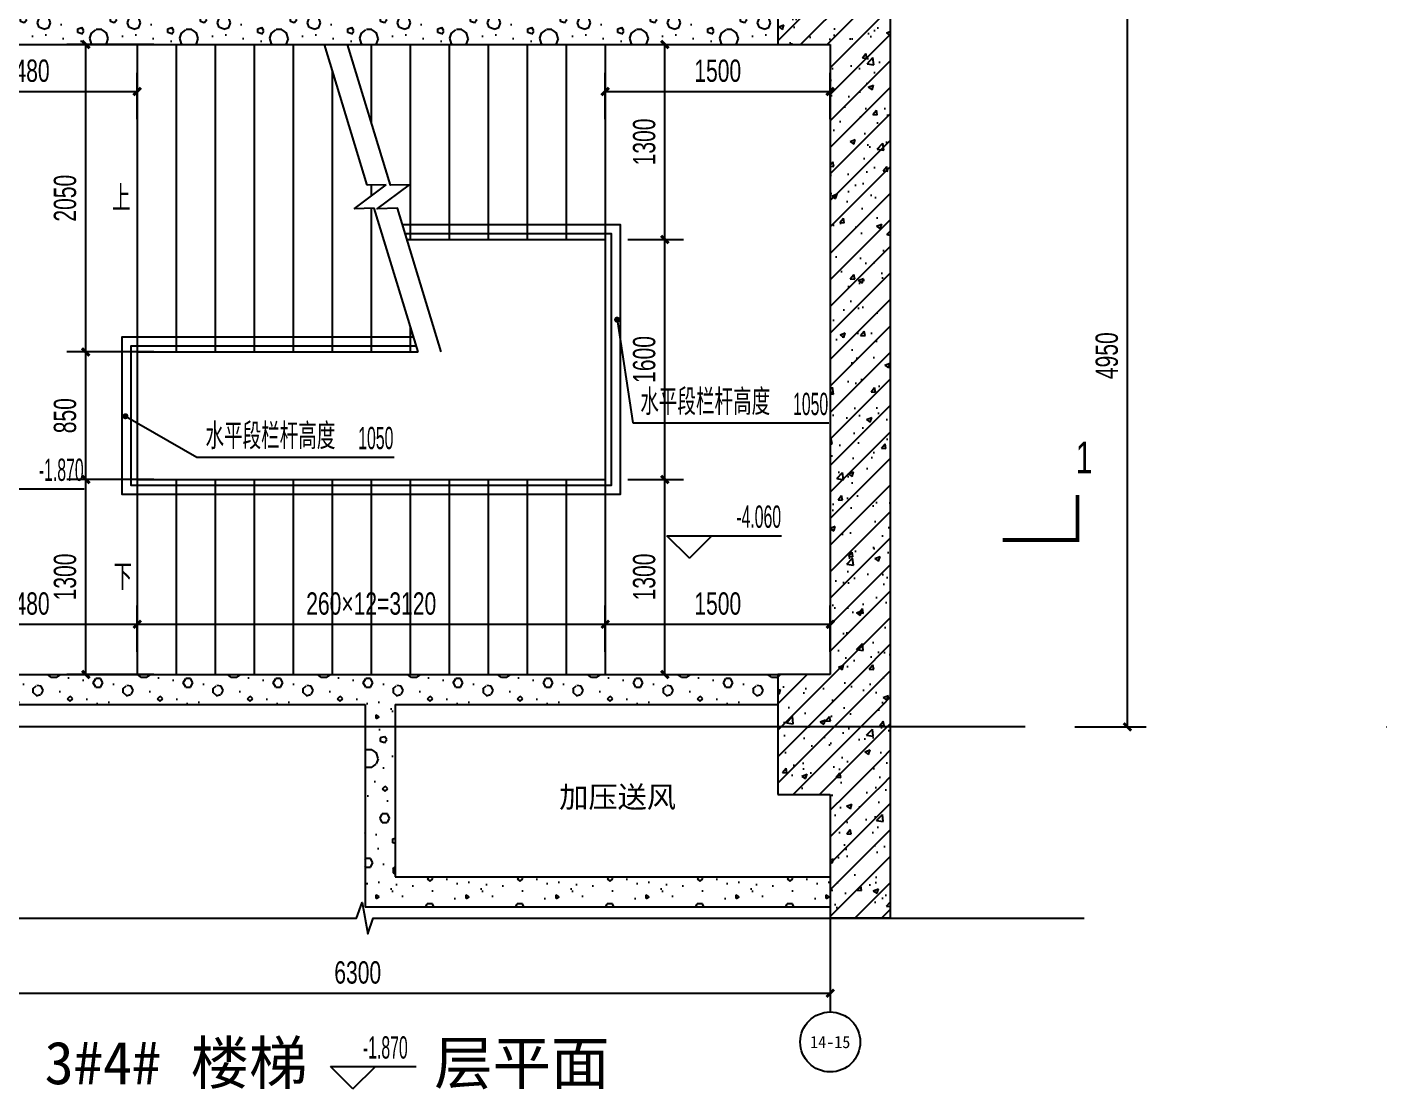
# Model space of a CAD drawing. Extents: x -26219 to 315419, y -160410 to -120810.
# Drawn here: x 83359 to 92372, y -140852 to -133753 of the extents above; entities that cross this region are included whole.
import ezdxf
from ezdxf.enums import TextEntityAlignment as Align
from ezdxf.xclip import XClip

# ---------------------------------------------------------------- set-up
doc = ezdxf.new("R2010")
doc.units = 0
doc.header["$LTSCALE"] = 1000
doc.header["$MEASUREMENT"] = 0
doc.header["$XCLIPFRAME"] = 0
doc.linetypes.add('104-14# 核心筒$2$DOTE', pattern=[2.42, 2, -0.2, 0.02, -0.2])
for name, color, linetype in [('01-标注_尺寸', 124, 'Continuous'), ('01-标注_标高', 200, 'Continuous'), ('01-标注_符号', 200, 'Continuous'), ('01-标注_轴线坐标', 132, 'Continuous'), ('02-TEXT_标注', 130, 'Continuous'), ('02-TEXT_轴号', 7, 'Continuous'), ('05-填充_天正', 26, 'Continuous'), ('104-13#14# B1核心筒$0$A-E_栏杆', 232, 'Continuous'), ('104-13#14# B1核心筒$0$A-E_电梯', 171, 'Continuous'), ('104-14# 核心筒$0$A-C_玻璃幕墙', 140, 'Continuous'), ('104-14# 核心筒$2$A_AXIS-轴线', 36, '104-14# 核心筒$2$DOTE'), ('A-E_楼梯', 171, 'Continuous'), ('A_AXIS-轴线', 36, 'Continuous'), ('A_STR-砌块墙', 121, 'Continuous'), ('A_STR-砼墙', 51, 'Continuous'), ('A_STR-砼柱', 51, 'Continuous'), ('建-标注-文本', 254, 'Continuous')]:
    doc.layers.add(name, color=color, linetype=linetype)
doc.styles.add('_TCH_AXIS', font='STXIHEI_0.TTF', dxfattribs={"width": 0.75, "height": 750})
doc.styles.add('_TCH_DIM', font='ros.shx', dxfattribs={"width": 0.75, "bigfont": 'jd.shx'})
doc.styles.add('_TCH_DIM_T3', font='ros.shx', dxfattribs={"width": 0.705882, "bigfont": 'jd.shx'})
doc.styles.add('_TCH_LABEL', font='ros.shx', dxfattribs={"bigfont": 'jd.shx'})
doc.styles.get("Standard").update_dxf_attribs({"font": 'STXIHEI_0.TTF'})
doc.dimstyles.new('_TCH_ARCH&&50', dxfattribs={"dimtxt": 148.75, "dimasz": 50, "dimexe": 125, "dimexo": 150, "dimgap": 63.125, "dimtad": 1, "dimdec": 0, "dimzin": 0, "dimdsep": 46, "dimtxsty": '_TCH_DIM_T3', "dimblk": 'ARCHTICK', "dimcen": 0.09, "dimclrt": 7, "dimazin": 2, "dimtfac": 1, "dimtdec": 0, "dimtix": 1, "dimtmove": 2, "dimatfit": 3, "dimfxl": 0, "dimtolj": 1, "dimtzin": 0, "dimarcsym": 0})
pattern_1 = [(45, (0, 0), (-88.38835, 88.38835), []), (50, (0, 0), (358.6301, -31.37607), [37.5, -412.5]), (355, (0, 0), (-69.3757, 376.0961), [30, -330]), (100.4514, (29.9, -2.6), (289.2547, 344.7198), [31.8701, -350.57106]), (46.1842, (0, 100), (533.6205, -82.7595), [56.25, -618.75]), (96.6356, (44.47, 93.1), (467.3314, 487.059), [47.8051, -525.8565]), (351.1842, (0, 100), (467.331, 487.0593), [45, -495]), (21, (50, 75), (298.4535, -201.30945), [37.5, -412.5]), (326, (50, 75), (121.6577, 362.575), [30, -330]), (71.4514, (74.87, 58.22), (420.1113, 161.26525), [31.8701, -350.57106]), (37.5, (0, 0), (6.07993, 166.44693), [0, -326, 0, -335, 0, -331.25]), (7.5, (0, 0), (131.53477, 197.20586), [0, -191, 0, -318.5, 0, -126.25]), (327.5, (-111.5, 0), (266.91122, -11.27744), [0, -125, 0, -390, 0, -517.5]), (317.5, (-161.5, 0), (291.5931, 50.0525), [0, -162.5, 0, -259, 0, -367.5])]
pattern_2 = [(0, (177, -183), (300, 600), [0, -600]), (0, (-174, -264), (300, 600), [0, -600]), (0, (21, -270), (300, 600), [0, -600]), (0, (234, -93), (300, 600), [0, -600]), (0, (-15, -300), (300, 600), [0, -600]), (0, (294, 285), (300, 600), [0, -600]), (0, (111, 237), (300, 600), [0, -600]), (0, (207, 162), (300, 600), [0, -600]), (0, (-282, 150), (300, 600), [0, -600]), (0, (12, 123), (300, 600), [0, -600]), (0, (-102, -30), (300, 600), [0, -600]), (0, (-96, -255), (300, 600), [0, -600]), (0, (129, -279), (300, 600), [0, -600]), (0, (294, -15), (300, 600), [0, -600]), (0, (-267, -108), (300, 600), [0, -600]), (0, (-216, -6), (300, 600), [0, -600]), (0, (18, -48), (300, 600), [0, -600]), (0, (-66, -135), (300, 600), [0, -600]), (0, (-114, 63), (300, 600), [0, -600]), (0, (-39, 288), (300, 600), [0, -600]), (0, (-243, -234), (300, 600), [0, -600]), (0, (87, 165), (300, 600), [0, -600]), (0, (-192, 174), (300, 600), [0, -600]), (0, (-240, 252), (300, 600), [0, -600]), (130.601294, (257.143, 97.143), (-1499.9999834, 1800.000008), [26.3416, -11037.111]), (18.43495, (214.29, 108.57), (1499.999994, 599.999996), [27.1052, -3767.628]), (90, (214.3, 82.86), (300, 600), [25.7143, -1174.2857]), (161.56505, (240, 74.29), (-1500.00001, 599.999955), [27.1052, -3767.628]), (53.1301, (240, 74.29), (300, 600), [28.5714, -2971.4285]), (135, (262.86, -231.43), (-300.00004, 599.99996), [24.2437, -1672.8126]), (45, (228.57, -231.43), (300, 600), [24.2437, -1672.8126]), (135, (245.71, -248.57), (-300.00004, 599.99996), [24.2437, -1672.8126]), (45, (245.71, -248.57), (300, 600), [24.2437, -1672.8126]), (116.56505, (-25.7, 171.43), (-5e-05, 1200), [31.9438, -638.8765]), (180, (-40, 200), (-300, 600), [34.2857, -565.7142]), (63.43495, (-88.57, 171.43), (3e-06, 1200), [31.9438, -638.8765]), (116.56505, (-74.3, 142.86), (-5e-05, 1200), [31.9438, -638.8765]), (0, (-74.3, 142.86), (300, 600), [34.2857, -565.7142]), (63.43495, (-40, 142.86), (3e-06, 1200), [31.9438, -638.8765]), (107.102728, (200, -31.429), (-899.9999656, 3000.0000048), [38.8613, -16282.9025]), (143.972626, (188.57, 5.714), (-5699.999928, 4199.999995), [38.8613, -8122.02]), (180, (157.14, 28.6), (-300, 600), [37.1429, -562.857]), (36.027373, (88.57, 5.714), (5699.999958, 4199.999955), [38.8613, -8122.02]), (71.56505, (77.14, -28.57), (900.000005, 2999.999995), [36.1403, -3758.5928]), (107.102728, (88.571, -65.714), (-899.9999656, 3000.0000048), [38.8613, -16282.9025]), (143.972626, (120, -88.57), (-5699.999928, 4199.999995), [38.8613, -8122.02]), (0, (120, -88.6), (300, 600), [37.1429, -562.857]), (36.027373, (157.143, -88.57), (5699.999958, 4199.999955), [38.8613, -8122.02]), (71.56505, (188.57, -65.71), (900.000005, 2999.999995), [36.1403, -3758.5928]), (150.25512, (205.714, 248.57), (-900.000002, 599.999993), [23.035, -4814.3196]), (90, (185.7, 237.14), (300, 600), [22.8571, -1177.1427]), (29.74488, (185.714, 237.14), (900, 599.999997), [23.035, -4814.3196]), (116.56505, (65.7, -177.14), (-5e-05, 1200), [31.9438, -638.8765]), (168.690067, (51.43, -148.57), (-2700.000002, 599.999985), [29.1373, -6089.6855]), (41.185925, (0, -162.857), (7499.9999546, 6599.9999423), [30.3718, -12725.802]), (90, (0, -191.43), (300, 600), [28.5714, -1171.4285]), (138.814074, (22.857, -211.429), (-7499.9998667, 6600.000042), [30.3718, -12725.802]), (16.699244, (22.857, -211.429), (9899.9999255, 2999.9999686), [29.8295, -12498.5375]), (60.945396, (51.43, -202.857), (299.999999, 599.9999947), [29.416, -12325.3395]), (109.983106, (-185.714, 74.286), (-1500.0000056, 4199.999989), [33.442, -14012.1975]), (155.556045, (-197.143, 105.714), (-3900.000015, 1799.9999626), [34.523, -14465.1315]), (24.443955, (-260, 105.714), (3900.000002, 1799.9999913), [34.523, -14465.1315]), (70.016893, (-271.429, 74.286), (1500.0000045, 4199.9999896), [33.442, -14012.1975]), (109.983106, (-260, 42.857), (-1500.0000056, 4199.999989), [33.442, -14012.1975]), (160.016893, (-228.57, 31.43), (-1500.000001, 599.999973), [33.442, -6989.3775]), (19.983107, (-228.57, 31.43), (1499.999992, 599.999999), [33.442, -6989.3775]), (70.016893, (-197.143, 42.857), (1500.0000045, 4199.9999896), [33.442, -14012.1975]), (122.005383, (37.14, 20), (-300.00004, 599.99997), [26.9542, -5633.434]), (18.43495, (-2.86, 34.29), (1499.999994, 599.999996), [27.1052, -3767.628]), (90, (-2.86, 8.57), (300, 600), [25.7143, -1174.2857]), (161.56505, (22.86, 0), (-1500.00001, 599.999955), [27.1052, -3767.628]), (54.462322, (22.857, 0), (2099.999997, 2999.9999955), [24.578, -10298.2115]), (116.56505, (-137.14, -125.7), (-5e-05, 1200), [31.9438, -638.8765]), (180, (-151.4, -97.14), (-300, 600), [31.4286, -568.5714]), (59.036243, (-200, -125.714), (300.000001, 599.999997), [33.3197, -6963.822]), (120.963756, (-182.857, -154.286), (-300.000041, 599.999972), [33.3197, -6963.822]), (0, (-182.86, -154.3), (300, 600), [31.4286, -568.5714]), (63.43495, (-151.43, -154.3), (3e-06, 1200), [31.9438, -638.8765])]

# ---------------------------------------------------------------- blocks, each defined once
blk = doc.blocks.new('104-14# 核心筒')
at = {"layer": '104-14# 核心筒$0$A-C_玻璃幕墙'}
blk.add_lwpolyline([(82417.6, 175653.6), (83499.8, 178465.9), (52926.6, 177184.7), (53491, 179839.8), (17309.3, 179208.2), (22065.4, 195794.6), (62738.3, 196820), (62307.5, 195791.2), (92265.6, 197155.1), (99426.9, 222925), (120741.8, 216994.6), (117562.9, 189300.5), (119297.3, 188914.5), (109062.3, 173767.9), (82417.6, 175653.6)], dxfattribs=at)
at = {"layer": '104-14# 核心筒$2$A_AXIS-轴线'}
for p, q in [((115900, 139633.6), (115900, 80554.9)), ((-24839, 11750), (120259.9, 11750)), ((-24839, 7700), (120259.9, 7700))]:
    blk.add_line(p, q, dxfattribs=at)
blk = doc.blocks.new('t8895')
at = {"layer": 'A-E_楼梯'}
for p, q in [((-1717.5, 0), (0, 0)), ((-1560, 0), (-1560, -517.3)), ((-1300, 0), (-1300, -1300)), ((-1040, 0), (-1040, -1300)), ((-780, 0), (-780, -1300)), ((-520, 0), (-520, -1300)), ((-260, 0), (-260, -1300)), ((0, 0), (0, -1300)), ((-1321.8, -1300), (0, -1300))]:
    blk.add_line(p, q, dxfattribs=at)
blk.add_lwpolyline([(-1093.5, -2050), (-1385.1, -1091.9), (-1520, -1096.4), (-1305, -934.8), (-1431.6, -939.1), (-1717.5, 0)], dxfattribs=at)
blk = doc.blocks.new('_ArchTick')
at = {"color": 0, "linetype": 'ByBlock', "const_width": 0.4}
blk.add_lwpolyline([(-0.5, -0.5), (0.5, 0.5)], dxfattribs=at)
blk = doc.blocks.new('*D545')
at = {"layer": '01-标注_尺寸', "color": 0, "lineweight": -2, "transparency": 16777216}
for p, q in [((82413.9, -139843.8), (82413.9, -140318.8)), ((88713.9, -139843.8), (88713.9, -140318.8)), ((82413.9, -140193.8), (88713.9, -140193.8))]:
    blk.add_line(p, q, dxfattribs=at)
at = {"layer": 'Defpoints', "color": 0, "transparency": 16777216}
for p in [(82413.9, -139693.8), (88713.9, -139693.8), (88713.9, -140193.8)]:
    blk.add_point(p, dxfattribs=at)
at = {"layer": '01-标注_尺寸', "color": 0, "lineweight": -2, "transparency": 16777216, "xscale": 50, "yscale": 50, "zscale": 50, "rotation": 180}
blk.add_blockref('_ArchTick', (82413.9, -140193.8), dxfattribs=at)
at = {"layer": '01-标注_尺寸', "color": 0, "lineweight": -2, "transparency": 16777216, "xscale": 50, "yscale": 50, "zscale": 50}
blk.add_blockref('_ArchTick', (88713.9, -140193.8), dxfattribs=at)
at = {"layer": '01-标注_尺寸', "color": 7, "transparency": 16777216, "insert": (85563.9, -140056.3), "char_height": 148.75, "attachment_point": 5, "style": '_TCH_DIM_T3'}
blk.add_mtext('\\A1;6300', dxfattribs=at)
blk = doc.blocks.new('*D551')
at = {"layer": '01-标注_尺寸', "color": 0, "lineweight": -2, "transparency": 16777216}
for p, q in [((90345.3, -133468.8), (90820.3, -133468.8)), ((90695.3, -138418.8), (90695.3, -133468.8)), ((90345.3, -138418.8), (90820.3, -138418.8))]:
    blk.add_line(p, q, dxfattribs=at)
at = {"layer": 'Defpoints', "color": 0, "transparency": 16777216}
for p in [(90195.3, -133468.8), (90695.3, -133468.8), (90195.3, -138418.8)]:
    blk.add_point(p, dxfattribs=at)
at = {"layer": '01-标注_尺寸', "color": 0, "lineweight": -2, "transparency": 16777216, "xscale": 50, "yscale": 50, "zscale": 50}
for p, rotation in [((90695.3, -133468.8), 90), ((90695.3, -138418.8), 270)]:
    blk.add_blockref('_ArchTick', p, dxfattribs=dict(at, rotation=rotation))
at = {"layer": '01-标注_尺寸', "color": 7, "transparency": 16777216, "insert": (90557.8, -135943.8), "char_height": 148.75, "attachment_point": 5, "rotation": 90, "style": '_TCH_DIM_T3'}
blk.add_mtext('\\A1;4950', dxfattribs=at)
blk = doc.blocks.new('*D1240')
at = {"layer": '01-标注_尺寸', "color": 0, "lineweight": -2, "transparency": 16777216}
for p, q in [((82613.9, -137918.8), (82613.9, -137609.3)), ((84093.9, -137918.8), (84093.9, -137609.3)), ((82613.9, -137734.3), (84093.9, -137734.3))]:
    blk.add_line(p, q, dxfattribs=at)
at = {"layer": 'Defpoints', "color": 0, "transparency": 16777216}
for p in [(84093.9, -137734.3), (82613.9, -138068.8), (84093.9, -138068.8)]:
    blk.add_point(p, dxfattribs=at)
at = {"layer": '01-标注_尺寸', "color": 0, "lineweight": -2, "transparency": 16777216, "xscale": 50, "yscale": 50, "zscale": 50, "rotation": 180}
blk.add_blockref('_ArchTick', (82613.9, -137734.3), dxfattribs=at)
at = {"layer": '01-标注_尺寸', "color": 0, "lineweight": -2, "transparency": 16777216, "xscale": 50, "yscale": 50, "zscale": 50}
blk.add_blockref('_ArchTick', (84093.9, -137734.3), dxfattribs=at)
at = {"layer": '01-标注_尺寸', "color": 7, "transparency": 16777216, "insert": (83353.9, -137596.8), "char_height": 148.75, "attachment_point": 5, "style": '_TCH_DIM_T3'}
blk.add_mtext('\\A1;1480', dxfattribs=at)
blk = doc.blocks.new('*D1241')
at = {"layer": '01-标注_尺寸', "color": 0, "lineweight": -2, "transparency": 16777216}
for p, q in [((84093.9, -137918.8), (84093.9, -137609.3)), ((87213.9, -137918.8), (87213.9, -137609.3)), ((84093.9, -137734.3), (87213.9, -137734.3))]:
    blk.add_line(p, q, dxfattribs=at)
at = {"layer": 'Defpoints', "color": 0, "transparency": 16777216}
for p in [(87213.9, -137734.3), (84093.9, -138068.8), (87213.9, -138068.8)]:
    blk.add_point(p, dxfattribs=at)
at = {"layer": '01-标注_尺寸', "color": 0, "lineweight": -2, "transparency": 16777216, "xscale": 50, "yscale": 50, "zscale": 50, "rotation": 180}
blk.add_blockref('_ArchTick', (84093.9, -137734.3), dxfattribs=at)
at = {"layer": '01-标注_尺寸', "color": 0, "lineweight": -2, "transparency": 16777216, "xscale": 50, "yscale": 50, "zscale": 50}
blk.add_blockref('_ArchTick', (87213.9, -137734.3), dxfattribs=at)
at = {"layer": '01-标注_尺寸', "color": 7, "transparency": 16777216, "insert": (85653.9, -137596.8), "char_height": 148.75, "attachment_point": 5, "style": '_TCH_DIM_T3'}
blk.add_mtext('\\A1;260×12=3120', dxfattribs=at)
blk = doc.blocks.new('*D1242')
at = {"layer": '01-标注_尺寸', "color": 0, "lineweight": -2, "transparency": 16777216}
for p, q in [((87213.9, -137918.8), (87213.9, -137609.3)), ((88713.9, -137918.8), (88713.9, -137609.3)), ((87213.9, -137734.3), (88713.9, -137734.3))]:
    blk.add_line(p, q, dxfattribs=at)
at = {"layer": 'Defpoints', "color": 0, "transparency": 16777216}
for p in [(88713.9, -137734.3), (87213.9, -138068.8), (88713.9, -138068.8)]:
    blk.add_point(p, dxfattribs=at)
at = {"layer": '01-标注_尺寸', "color": 0, "lineweight": -2, "transparency": 16777216, "xscale": 50, "yscale": 50, "zscale": 50, "rotation": 180}
blk.add_blockref('_ArchTick', (87213.9, -137734.3), dxfattribs=at)
at = {"layer": '01-标注_尺寸', "color": 0, "lineweight": -2, "transparency": 16777216, "xscale": 50, "yscale": 50, "zscale": 50}
blk.add_blockref('_ArchTick', (88713.9, -137734.3), dxfattribs=at)
at = {"layer": '01-标注_尺寸', "color": 7, "transparency": 16777216, "insert": (87963.9, -137596.8), "char_height": 148.75, "attachment_point": 5, "style": '_TCH_DIM_T3'}
blk.add_mtext('\\A1;1500', dxfattribs=at)
blk = doc.blocks.new('*D1243')
at = {"layer": '01-标注_尺寸', "color": 0, "lineweight": -2, "transparency": 16777216}
for p, q in [((84203.9, -133868.8), (83625.7, -133868.8)), ((83750.7, -135918.8), (83750.7, -133868.8)), ((84203.9, -135918.8), (83625.7, -135918.8))]:
    blk.add_line(p, q, dxfattribs=at)
at = {"layer": 'Defpoints', "color": 0, "transparency": 16777216}
for p in [(83750.7, -133868.8), (84353.9, -133868.8), (84353.9, -135918.8)]:
    blk.add_point(p, dxfattribs=at)
at = {"layer": '01-标注_尺寸', "color": 0, "lineweight": -2, "transparency": 16777216, "xscale": 50, "yscale": 50, "zscale": 50}
for p, rotation in [((83750.7, -133868.8), 90), ((83750.7, -135918.8), 270)]:
    blk.add_blockref('_ArchTick', p, dxfattribs=dict(at, rotation=rotation))
at = {"layer": '01-标注_尺寸', "color": 7, "transparency": 16777216, "insert": (83613.2, -134893.8), "char_height": 148.75, "attachment_point": 5, "rotation": 90, "style": '_TCH_DIM_T3'}
blk.add_mtext('\\A1;2050', dxfattribs=at)
blk = doc.blocks.new('*D1244')
at = {"layer": '01-标注_尺寸', "color": 0, "lineweight": -2, "transparency": 16777216}
for p, q in [((84203.9, -135918.8), (83625.7, -135918.8)), ((83750.7, -136768.8), (83750.7, -135918.8)), ((84203.9, -136768.8), (83625.7, -136768.8))]:
    blk.add_line(p, q, dxfattribs=at)
at = {"layer": 'Defpoints', "color": 0, "transparency": 16777216}
for p in [(83750.7, -135918.8), (84353.9, -135918.8), (84353.9, -136768.8)]:
    blk.add_point(p, dxfattribs=at)
at = {"layer": '01-标注_尺寸', "color": 0, "lineweight": -2, "transparency": 16777216, "xscale": 50, "yscale": 50, "zscale": 50}
for p, rotation in [((83750.7, -135918.8), 90), ((83750.7, -136768.8), 270)]:
    blk.add_blockref('_ArchTick', p, dxfattribs=dict(at, rotation=rotation))
at = {"layer": '01-标注_尺寸', "color": 7, "transparency": 16777216, "insert": (83613.2, -136343.8), "char_height": 148.75, "attachment_point": 5, "rotation": 90, "style": '_TCH_DIM_T3'}
blk.add_mtext('\\A1;850', dxfattribs=at)
blk = doc.blocks.new('*D1245')
at = {"layer": '01-标注_尺寸', "color": 0, "lineweight": -2, "transparency": 16777216}
for p, q in [((84203.9, -136768.8), (83625.7, -136768.8)), ((83750.7, -138068.8), (83750.7, -136768.8)), ((84203.9, -138068.8), (83625.7, -138068.8))]:
    blk.add_line(p, q, dxfattribs=at)
at = {"layer": 'Defpoints', "color": 0, "transparency": 16777216}
for p in [(83750.7, -136768.8), (84353.9, -136768.8), (84353.9, -138068.8)]:
    blk.add_point(p, dxfattribs=at)
at = {"layer": '01-标注_尺寸', "color": 0, "lineweight": -2, "transparency": 16777216, "xscale": 50, "yscale": 50, "zscale": 50}
for p, rotation in [((83750.7, -136768.8), 90), ((83750.7, -138068.8), 270)]:
    blk.add_blockref('_ArchTick', p, dxfattribs=dict(at, rotation=rotation))
at = {"layer": '01-标注_尺寸', "color": 7, "transparency": 16777216, "insert": (83613.2, -137418.8), "char_height": 148.75, "attachment_point": 5, "rotation": 90, "style": '_TCH_DIM_T3'}
blk.add_mtext('\\A1;1300', dxfattribs=at)
blk = doc.blocks.new('*D1246')
at = {"layer": '01-标注_尺寸', "color": 0, "lineweight": -2, "transparency": 16777216}
for p, q in [((87363.9, -136768.8), (87736.5, -136768.8)), ((87611.5, -138068.8), (87611.5, -136768.8)), ((87363.9, -138068.8), (87736.5, -138068.8))]:
    blk.add_line(p, q, dxfattribs=at)
at = {"layer": 'Defpoints', "color": 0, "transparency": 16777216}
for p in [(87213.9, -136768.8), (87611.5, -136768.8), (87213.9, -138068.8)]:
    blk.add_point(p, dxfattribs=at)
at = {"layer": '01-标注_尺寸', "color": 0, "lineweight": -2, "transparency": 16777216, "xscale": 50, "yscale": 50, "zscale": 50}
for p, rotation in [((87611.5, -136768.8), 90), ((87611.5, -138068.8), 270)]:
    blk.add_blockref('_ArchTick', p, dxfattribs=dict(at, rotation=rotation))
at = {"layer": '01-标注_尺寸', "color": 7, "transparency": 16777216, "insert": (87474, -137418.8), "char_height": 148.75, "attachment_point": 5, "rotation": 90, "style": '_TCH_DIM_T3'}
blk.add_mtext('\\A1;1300', dxfattribs=at)
blk = doc.blocks.new('*D1247')
at = {"layer": '01-标注_尺寸', "color": 0, "lineweight": -2, "transparency": 16777216}
for p, q in [((87363.9, -135168.8), (87736.5, -135168.8)), ((87611.5, -136768.8), (87611.5, -135168.8)), ((87363.9, -136768.8), (87736.5, -136768.8))]:
    blk.add_line(p, q, dxfattribs=at)
at = {"layer": 'Defpoints', "color": 0, "transparency": 16777216}
for p in [(87213.9, -135168.8), (87611.5, -135168.8), (87213.9, -136768.8)]:
    blk.add_point(p, dxfattribs=at)
at = {"layer": '01-标注_尺寸', "color": 0, "lineweight": -2, "transparency": 16777216, "xscale": 50, "yscale": 50, "zscale": 50}
for p, rotation in [((87611.5, -135168.8), 90), ((87611.5, -136768.8), 270)]:
    blk.add_blockref('_ArchTick', p, dxfattribs=dict(at, rotation=rotation))
at = {"layer": '01-标注_尺寸', "color": 7, "transparency": 16777216, "insert": (87474, -135968.8), "char_height": 148.75, "attachment_point": 5, "rotation": 90, "style": '_TCH_DIM_T3'}
blk.add_mtext('\\A1;1600', dxfattribs=at)
blk = doc.blocks.new('*D1248')
at = {"layer": '01-标注_尺寸', "color": 0, "lineweight": -2, "transparency": 16777216}
for p, q in [((87363.9, -133868.8), (87736.5, -133868.8)), ((87611.5, -135168.8), (87611.5, -133868.8)), ((87363.9, -135168.8), (87736.5, -135168.8))]:
    blk.add_line(p, q, dxfattribs=at)
at = {"layer": 'Defpoints', "color": 0, "transparency": 16777216}
for p in [(87213.9, -133868.8), (87611.5, -133868.8), (87213.9, -135168.8)]:
    blk.add_point(p, dxfattribs=at)
at = {"layer": '01-标注_尺寸', "color": 0, "lineweight": -2, "transparency": 16777216, "xscale": 50, "yscale": 50, "zscale": 50}
for p, rotation in [((87611.5, -133868.8), 90), ((87611.5, -135168.8), 270)]:
    blk.add_blockref('_ArchTick', p, dxfattribs=dict(at, rotation=rotation))
at = {"layer": '01-标注_尺寸', "color": 7, "transparency": 16777216, "insert": (87474, -134518.8), "char_height": 148.75, "attachment_point": 5, "rotation": 90, "style": '_TCH_DIM_T3'}
blk.add_mtext('\\A1;1300', dxfattribs=at)
blk = doc.blocks.new('*D1257')
at = {"layer": '01-标注_尺寸', "color": 0, "lineweight": -2, "transparency": 16777216}
for p, q in [((82613.9, -134366.9), (82613.9, -134057.4)), ((84093.9, -134366.9), (84093.9, -134057.4)), ((82613.9, -134182.4), (84093.9, -134182.4))]:
    blk.add_line(p, q, dxfattribs=at)
at = {"layer": 'Defpoints', "color": 0, "transparency": 16777216}
for p in [(84093.9, -134182.4), (82613.9, -134516.9), (84093.9, -134516.9)]:
    blk.add_point(p, dxfattribs=at)
at = {"layer": '01-标注_尺寸', "color": 0, "lineweight": -2, "transparency": 16777216, "xscale": 50, "yscale": 50, "zscale": 50, "rotation": 180}
blk.add_blockref('_ArchTick', (82613.9, -134182.4), dxfattribs=at)
at = {"layer": '01-标注_尺寸', "color": 0, "lineweight": -2, "transparency": 16777216, "xscale": 50, "yscale": 50, "zscale": 50}
blk.add_blockref('_ArchTick', (84093.9, -134182.4), dxfattribs=at)
at = {"layer": '01-标注_尺寸', "color": 7, "transparency": 16777216, "insert": (83353.9, -134044.9), "char_height": 148.75, "attachment_point": 5, "style": '_TCH_DIM_T3'}
blk.add_mtext('\\A1;1480', dxfattribs=at)
blk = doc.blocks.new('*D1258')
at = {"layer": '01-标注_尺寸', "color": 0, "lineweight": -2, "transparency": 16777216}
for p, q in [((87213.9, -134366.9), (87213.9, -134057.4)), ((88713.9, -134366.9), (88713.9, -134057.4)), ((87213.9, -134182.4), (88713.9, -134182.4))]:
    blk.add_line(p, q, dxfattribs=at)
at = {"layer": 'Defpoints', "color": 0, "transparency": 16777216}
for p in [(88713.9, -134182.4), (87213.9, -134516.9), (88713.9, -134516.9)]:
    blk.add_point(p, dxfattribs=at)
at = {"layer": '01-标注_尺寸', "color": 0, "lineweight": -2, "transparency": 16777216, "xscale": 50, "yscale": 50, "zscale": 50, "rotation": 180}
blk.add_blockref('_ArchTick', (87213.9, -134182.4), dxfattribs=at)
at = {"layer": '01-标注_尺寸', "color": 0, "lineweight": -2, "transparency": 16777216, "xscale": 50, "yscale": 50, "zscale": 50}
blk.add_blockref('_ArchTick', (88713.9, -134182.4), dxfattribs=at)
at = {"layer": '01-标注_尺寸', "color": 7, "transparency": 16777216, "insert": (87963.9, -134044.9), "char_height": 148.75, "attachment_point": 5, "style": '_TCH_DIM_T3'}
blk.add_mtext('\\A1;1500', dxfattribs=at)

msp = doc.modelspace()

# ---------------------------------------------------------------- hatches: boundary and pattern name
at = {"layer": '05-填充_天正'}
h = msp.add_hatch(dxfattribs=at)
h.set_pattern_fill('钢筋混凝土', color=256, scale=50, style=0)
h.set_pattern_definition(pattern_1)
h.paths.add_polyline_path([(88363.9, -133868.8), (89063.9, -133868.8), (89063.9, -133068.8), (88363.9, -133068.8)])
h = msp.add_hatch(dxfattribs=at)
h.set_pattern_fill('钢筋混凝土', color=256, scale=50, style=0)
h.set_pattern_definition(pattern_1)
h.paths.add_polyline_path([(88713.9, -138068.8), (89063.9, -138068.8), (89063.9, -138468.8), (89113.9, -138468.8), (89113.9, -133468.8), (89063.9, -133468.8), (89063.9, -133868.8), (88713.9, -133868.8)])
h = msp.add_hatch(dxfattribs=at)
h.set_pattern_fill('加气混凝土', color=256, scale=50, style=0)
h.set_pattern_definition(pattern_2)
h.paths.add_polyline_path([(88363.9, -133868.8), (88363.9, -133668.8), (82763.9, -133668.8), (82763.9, -133868.8)])
h = msp.add_hatch(dxfattribs=at)
h.set_pattern_fill('加气混凝土', color=256, scale=50, style=0)
h.set_pattern_definition(pattern_2)
h.paths.add_polyline_path([(82763.9, -138068.8), (82763.9, -138268.8), (85613.9, -138268.8), (85713.9, -138202.1), (85713.9, -138068.8)])
h = msp.add_hatch(dxfattribs=at)
h.set_pattern_fill('加气混凝土', color=256, scale=50, style=0)
h.set_pattern_definition(pattern_2)
h.paths.add_polyline_path([(88363.9, -138268.8), (88363.9, -138068.8), (85713.9, -138068.8), (85713.9, -138202.1), (85813.9, -138268.8)])
h = msp.add_hatch(dxfattribs=at)
h.set_pattern_fill('钢筋混凝土', color=256, scale=50, style=0)
h.set_pattern_definition(pattern_1)
h.paths.add_polyline_path([(88363.9, -138868.8), (89063.9, -138868.8), (89063.9, -138068.8), (88363.9, -138068.8)])
h = msp.add_hatch(dxfattribs=at)
h.set_pattern_fill('加气混凝土', color=256, scale=50, style=0)
h.set_pattern_definition(pattern_2)
h.paths.add_polyline_path([(85713.9, -138202.1), (85613.9, -138268.8), (85613.9, -139618.8), (85813.9, -139418.8), (85813.9, -138268.8)])
h = msp.add_hatch(dxfattribs=at)
h.set_pattern_fill('钢筋混凝土', color=256, scale=50, style=0)
h.set_pattern_definition(pattern_1)
h.paths.add_polyline_path([(89063.9, -138468.8), (89063.9, -138868.8), (88713.9, -138868.8), (88713.9, -139518.8), (89113.9, -139518.8), (89113.9, -138468.8)])
h = msp.add_hatch(dxfattribs=at)
h.set_pattern_fill('加气混凝土', color=256, scale=50, style=0)
h.set_pattern_definition(pattern_2)
h.paths.add_polyline_path([(85813.9, -139418.8), (85613.9, -139618.8), (88713.9, -139618.8), (88713.9, -139418.8)])
h = msp.add_hatch(dxfattribs=at)
h.set_pattern_fill('钢筋混凝土', color=256, scale=50, style=0)
h.set_pattern_definition(pattern_1)
h.paths.add_polyline_path([(89113.9, -139518.8), (88713.9, -139518.8), (88713.9, -139693.8), (89113.9, -139693.8)])

# ---------------------------------------------------------------- linework, layer by layer
at = {"layer": '01-标注_标高'}
for p, q in [((82976, -136830.8), (83739.4, -136830.8)), ((87775.4, -137293.6), (87625.4, -137143.6)), ((87625.4, -137143.6), (88388.7, -137143.6)), ((87775.4, -137293.6), (87925.4, -137143.6)), ((85531.4, -140831.9), (85381.4, -140681.9)), ((85381.4, -140681.9), (85953.4, -140681.9)), ((85531.4, -140831.9), (85681.4, -140681.9))]:
    msp.add_line(p, q, dxfattribs=at)
at = {"layer": '01-标注_符号'}
for p, q in [((87293, -135703.5), (87397.8, -136392.1)), ((84015.5, -136347.3), (84490.7, -136619.5)), ((87397.8, -136392.1), (88704.8, -136392.1)), ((84490.7, -136619.5), (85806.3, -136619.5))]:
    msp.add_line(p, q, dxfattribs=at)
for points in [[(84093.9, -137418.8, 0, 0, 0), (87963.9, -137418.8, 0, 0, 0), (87963.9, -134518.8, 0, 0, 0), (86063.9, -134518.8, 40, 0, 0), (85913.9, -134518.8, 0, 0, 0)], [(84093.9, -134893.8, 0, 0, 0), (84983.9, -134893.8, 40, 0, 0), (85133.9, -134893.8, 0, 0, 0)]]:
    msp.add_lwpolyline(points, format="xyseb", dxfattribs=at)
at = {"layer": '01-标注_符号', "const_width": 20}
for points in [[(87291.5, -135693.6, 1), (87294.5, -135713.4, 1)], [(84006.9, -136342.4, 1), (84024.2, -136352.3, 1)]]:
    msp.add_lwpolyline(points, format="xyb", close=True, dxfattribs=at)
at = {"layer": '01-标注_符号', "const_width": 25}
msp.add_lwpolyline([(90362.4, -136872.6), (90362.4, -137172.6), (89862.4, -137172.6)], dxfattribs=at)
at = {"layer": '01-标注_符号'}
msp.add_lwpolyline([(80817.6, -139693.8), (85555.4, -139693.8), (85593.7, -139588.8), (85630.7, -139798.8), (85667.9, -139693.8), (90405.7, -139693.8)], dxfattribs=at)
at = {"layer": '01-标注_轴线坐标'}
msp.add_line((88713.9, -139318.8), (88713.9, -140318.8), dxfattribs=at)
msp.add_circle((88713.9, -140518.8), 200, dxfattribs=at)
at = {"layer": '104-13#14# B1核心筒$0$A-E_栏杆'}
for points in [[(85861.7, -135068.8), (87313.9, -135068.8), (87313.9, -136868.8), (83993.9, -136868.8), (83993.9, -135818.8), (85935.4, -135818.8)], [(85879.9, -135128.8), (87253.9, -135128.8), (87253.9, -136808.8), (84053.9, -136808.8), (84053.9, -135878.8), (85953.7, -135878.8)]]:
    msp.add_lwpolyline(points, dxfattribs=at)
at = {"layer": '104-13#14# B1核心筒$0$A-E_电梯'}
msp.add_line((87213.9, -135168.8), (87213.9, -136768.8), dxfattribs=at)
at = {"layer": 'A-E_楼梯'}
for p, q in [((84093.9, -133868.8), (85341.9, -133868.8)), ((84093.9, -133868.8), (84093.9, -135918.8)), ((84353.9, -133868.8), (84353.9, -135918.8)), ((84613.9, -133868.8), (84613.9, -135918.8)), ((84873.9, -133868.8), (84873.9, -135918.8)), ((85133.9, -133868.8), (85133.9, -135918.8)), ((85627.7, -134807.9), (85341.9, -133868.8)), ((85393.9, -134039.6), (85393.9, -135918.8)), ((85539.3, -134965.2), (85754.3, -134803.6)), ((85754.3, -134803.6), (85627.7, -134807.9)), ((85653.9, -134807), (85653.9, -134879.1)), ((85674.2, -134960.7), (85539.3, -134965.2)), ((85653.9, -134961.3), (85653.9, -135918.8)), ((85965.9, -135918.8), (85674.2, -134960.7)), ((85913.9, -135748), (85913.9, -135918.8)), ((84093.9, -135918.8), (85965.9, -135918.8)), ((84093.9, -136768.8), (87213.9, -136768.8)), ((84093.9, -136768.8), (84093.9, -138068.8)), ((84353.9, -136768.8), (84353.9, -138068.8)), ((84613.9, -136768.8), (84613.9, -138068.8)), ((84873.9, -136768.8), (84873.9, -138068.8)), ((85133.9, -136768.8), (85133.9, -138068.8)), ((85393.9, -136768.8), (85393.9, -138068.8)), ((85653.9, -136768.8), (85653.9, -138068.8)), ((85913.9, -136768.8), (85913.9, -138068.8)), ((86173.9, -136768.8), (86173.9, -138068.8)), ((86433.9, -136768.8), (86433.9, -138068.8)), ((86693.9, -136768.8), (86693.9, -138068.8)), ((86953.9, -136768.8), (86953.9, -138068.8)), ((87213.9, -136768.8), (87213.9, -138068.8)), ((84093.9, -138068.8), (87213.9, -138068.8))]:
    msp.add_line(p, q, dxfattribs=at)
msp.add_lwpolyline([(84093.9, -135918.8), (84093.9, -136768.8)], dxfattribs=at)
at = {"layer": 'A_AXIS-轴线'}
msp.add_line((90014.1, -138418.8), (82413.9, -138418.8), dxfattribs=at)
at = {"layer": 'A_STR-砌块墙'}
for p, q in [((82763.9, -133868.8), (88363.9, -133868.8)), ((82763.9, -138068.8), (85713.9, -138068.8)), ((85713.9, -138068.8), (88363.9, -138068.8)), ((82763.9, -138268.8), (85613.9, -138268.8)), ((85613.9, -138268.8), (85613.9, -139618.8)), ((85813.9, -138268.8), (85813.9, -139418.8)), ((85813.9, -138268.8), (88363.9, -138268.8)), ((85813.9, -139418.8), (88713.9, -139418.8)), ((85613.9, -139618.8), (88713.9, -139618.8))]:
    msp.add_line(p, q, dxfattribs=at)
at = {"layer": 'A_STR-砼墙'}
for p, q in [((89113.9, -133468.8), (89113.9, -138468.8)), ((88713.9, -133868.8), (88713.9, -138068.8)), ((89113.9, -138468.8), (89113.9, -139518.8)), ((88713.9, -138868.8), (88713.9, -139518.8)), ((88713.9, -139518.8), (88713.9, -139693.8)), ((89113.9, -139518.8), (89113.9, -139693.8)), ((89113.9, -139693.8), (88713.9, -139693.8))]:
    msp.add_line(p, q, dxfattribs=at)
at = {"layer": 'A_STR-砼柱'}
for p, q in [((88363.9, -133068.8), (88363.9, -133868.8)), ((88363.9, -133868.8), (88713.9, -133868.8)), ((88713.9, -138068.8), (88363.9, -138068.8)), ((88363.9, -138068.8), (88363.9, -138868.8)), ((88363.9, -138868.8), (88713.9, -138868.8))]:
    msp.add_line(p, q, dxfattribs=at)

# ---------------------------------------------------------------- block references
ref = msp.add_blockref('104-14# 核心筒', (-14186.1, -150168.8))
XClip(ref).set_block_clipping_path([(106607.1139184716, 10499.9999999845), (118350.0977260475, 23000.0000000241)])
ref = msp.add_blockref('104-14# 核心筒', (-24171.8, -146852.4))
XClip(ref).set_block_clipping_path([(21749.9999999867, 6862.509807695), (34199.9999999442, 18650.0000000002)])
msp.add_blockref('t8895', (87213.9, -133868.8))
ref = msp.add_blockref('104-14# 核心筒', (-27186.1, -253723.7))
XClip(ref).set_block_clipping_path([(106549.9999999962, 99299.9997836323), (117200.2008833428, 112250)])
ref = msp.add_blockref('104-14# 核心筒', (-29679.9, -339452.4))
XClip(ref).set_block_clipping_path([(21000, 184300.0000000001), (34400.0000000036, 196600.0000000001)])

# ---------------------------------------------------------------- texts
at = {"layer": '02-TEXT_标注'}
for s, height, style, width, p in [('上', 173.6, '_TCH_DIM', 0.75, (83926.4, -134981.3)), ('水平段栏杆高度', 173.64, '_TCH_DIM', 0.75, (87447.5, -136339.6)), ('1050', 148.75, '_TCH_DIM', 0.529412, (88465.9, -136339.6)), ('水平段栏杆高度', 173.64, '_TCH_DIM', 0.75, (84548.9, -136567)), ('1050', 148.75, '_TCH_DIM', 0.529412, (85567.4, -136567)), ('1', 212.5, '_TCH_LABEL', 0.705882, (90349.9, -136728.8)), ('-1.870', 148.75, '_TCH_DIM', 0.529412, (83438.2, -136778.3)), ('-4.060', 148.75, '_TCH_DIM', 0.529412, (88087.6, -137091.1)), ('下', 173.6, '_TCH_DIM', 0.75, (83936.6, -137506.3)), ('-1.870', 148.75, '_TCH_DIM', 0.529412, (85598.6, -140629.4))]:
    msp.add_text(s, height=height, dxfattribs=dict(at, style=style, width=width)).set_placement(p)
msp.add_text('加压送风', height=142.71, dxfattribs=at).set_placement((86907.2, -138956.9))
at = {"layer": '02-TEXT_轴号', "style": '_TCH_AXIS', "width": 0.938776}
msp.add_text('14-15', height=81.53, dxfattribs=at).set_placement((88579.9, -140559.6), (88847.8, -140559.6), align=Align.FIT)
at = {"layer": '建-标注-文本'}
for s, p in [('楼梯', (84450.2, -140800.5)), ('层平面', (86074.1, -140800.5)), ('3#4#', (83476.6, -140800.5))]:
    msp.add_text(s, height=285.43, dxfattribs=at).set_placement(p)

# ---------------------------------------------------------------- dimensions: what is measured, and where the dimension line sits
at = {"layer": '01-标注_尺寸'}
for p1, p2, distance, picture, middle in [((90195.3, -138418.8), (90195.3, -133468.8), -500, '*D551', (90557.8, -135943.8)), ((84353.9, -135918.8), (84353.9, -133868.8), 603.2, '*D1243', (83613.2, -134893.8)), ((87213.9, -135168.8), (87213.9, -133868.8), -397.7, '*D1248', (87474, -134518.8)), ((82613.9, -134516.9), (84093.9, -134516.9), 334.5, '*D1257', (83353.9, -134044.9)), ((87213.9, -134516.9), (88713.9, -134516.9), 334.5, '*D1258', (87963.9, -134044.9)), ((87213.9, -136768.8), (87213.9, -135168.8), -397.7, '*D1247', (87474, -135968.8)), ((84353.9, -136768.8), (84353.9, -135918.8), 603.2, '*D1244', (83613.2, -136343.8)), ((84353.9, -138068.8), (84353.9, -136768.8), 603.2, '*D1245', (83613.2, -137418.8)), ((87213.9, -138068.8), (87213.9, -136768.8), -397.7, '*D1246', (87474, -137418.8)), ((82613.9, -138068.8), (84093.9, -138068.8), 334.5, '*D1240', (83353.9, -137596.8)), ((87213.9, -138068.8), (88713.9, -138068.8), 334.5, '*D1242', (87963.9, -137596.8)), ((82413.9, -139693.8), (88713.9, -139693.8), -500, '*D545', (85563.9, -140056.3))]:
    dim = msp.add_aligned_dim(p1=p1, p2=p2, distance=distance, dimstyle='_TCH_ARCH&&50', dxfattribs=at)
    dim.commit()
    dim.dimension.update_dxf_attribs({"geometry": picture, "text_midpoint": middle})
dim = msp.add_aligned_dim(p1=(84093.9, -138068.8), p2=(87213.9, -138068.8), distance=334.5, text='260×12=3120', dimstyle='_TCH_ARCH&&50', dxfattribs=at)
dim.commit()
dim.dimension.update_dxf_attribs({"geometry": '*D1241', "text_midpoint": (85653.9, -137596.8)})

doc.saveas('drawing.dxf')
